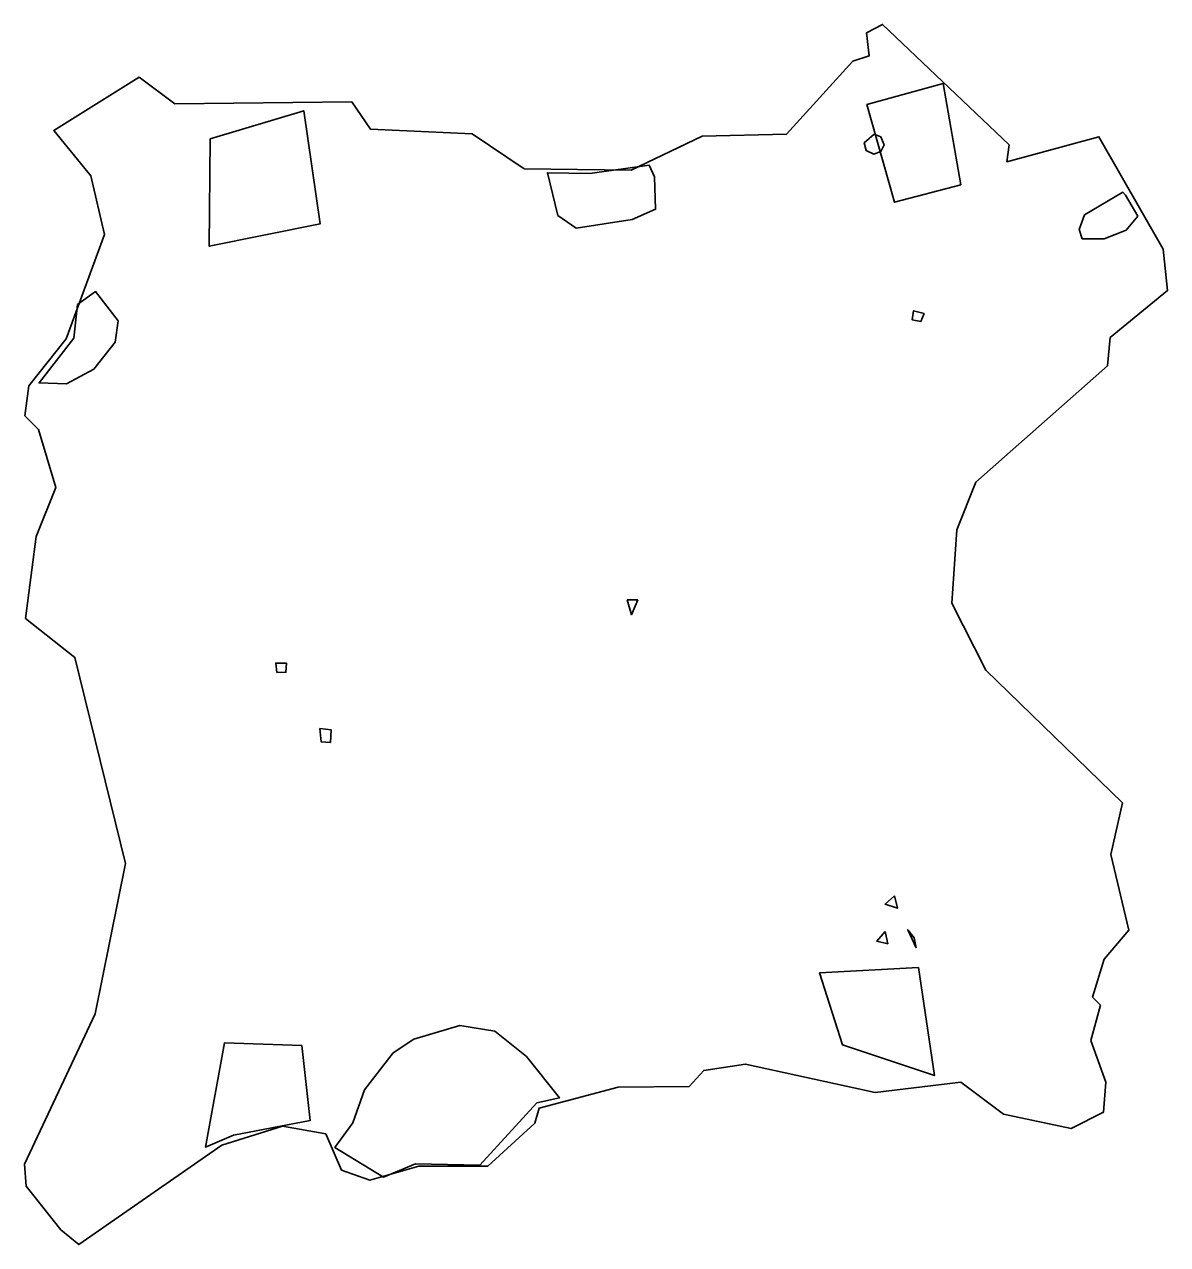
# Model space of a CAD drawing. Extents: x 9 to 8226, y -8774 to 0.
import ezdxf

# ---------------------------------------------------------------- set-up
doc = ezdxf.new("R2010")
doc.units = 0
doc.linetypes.add('Solid', pattern=[0])
for name, color, linetype in [('zone_0_q1', 7, 'Continuous'), ('zone_1_q1', 7, 'Continuous'), ('zone_2_q1', 7, 'Continuous'), ('zone_3_q1', 7, 'Continuous')]:
    doc.layers.add(name, color=color, linetype=linetype)

msp = doc.modelspace()

# ---------------------------------------------------------------- linework, layer by layer
at = {"color": 0, "linetype": 'Solid', "lineweight": 35}
for points in [[(835, -379), (1091, -571), (2362, -557), (2496, -753), (3228, -788), (3600, -1039), (4370, -1048), (4881, -804), (5487, -790), (5964, -264), (6080, -226), (6062, -61), (6178, 0), (7087, -865), (7070, -988), (7733, -808), (8194, -1615), (8226, -1914), (7814, -2252), (7793, -2456), (6847, -3291), (6710, -3635), (6676, -4162), (6919, -4644), (7903, -5598), (7818, -5968), (7948, -6514), (7770, -6721), (7687, -6996), (7743, -7052), (7675, -7307), (7782, -7606), (7765, -7822), (7533, -7939), (7046, -7835), (6739, -7607), (6124, -7680), (5193, -7476), (4892, -7521), (4786, -7637), (4276, -7642), (3709, -7792), (3679, -7902), (3339, -8210), (2844, -8210), (2491, -8311), (2289, -8238), (2175, -7977), (1863, -7923), (1429, -8058), (401, -8774), (271, -8667), (21, -8353), (9, -8195), (518, -7114), (735, -6033), (372, -4552), (16, -4271), (94, -3683), (235, -3331), (111, -2914), (13, -2814), (40, -2598), (310, -2261), (585, -1511), (486, -1088), (220, -764), (835, -379)], [(6166, -809), (6188, -866), (6166, -914), (6114, -934), (6059, -907), (6044, -852), (6116, -789), (6166, -809)], [(4539, -1095), (4546, -1329), (4378, -1403), (3976, -1466), (3842, -1373), (3768, -1067), (4074, -1072), (4500, -1013), (4539, -1095)], [(8011, -1379), (7928, -1480), (7770, -1543), (7613, -1541), (7591, -1474), (7629, -1370), (7905, -1207), (7924, -1227), (8011, -1379)], [(390, -2014), (521, -1921), (682, -2131), (662, -2286), (509, -2479), (311, -2584), (115, -2578), (365, -2255), (390, -2014)], [(6477, -2079), (6453, -2137), (6389, -2124), (6400, -2059), (6477, -2079)], [(4418, -4137), (4373, -4245), (4342, -4138), (4418, -4137)], [(1894, -4593), (1889, -4658), (1824, -4660), (1815, -4593), (1894, -4593)], [(2209, -5163), (2142, -5158), (2133, -5064), (2215, -5073), (2209, -5163)], [(6264, -6267), (6284, -6356), (6195, -6326), (6264, -6267)], [(6195, -6523), (6215, -6611), (6136, -6592), (6195, -6523)], [(6419, -6640), (6358, -6510), (6405, -6569), (6419, -6640)], [(2369, -7899), (2453, -7662), (2660, -7394), (2808, -7296), (3138, -7198), (3390, -7240), (3618, -7422), (3855, -7719), (3693, -7755), (3282, -8203), (2819, -8193), (2591, -8289), (2241, -8076), (2369, -7899)]]:
    msp.add_lwpolyline(points, close=True, dxfattribs=at)
at = {"layer": 'zone_0_q1', "color": 40, "linetype": 'Solid', "lineweight": 35}
msp.add_lwpolyline([(1345, -824), (2017, -621), (2136, -1434), (1337, -1595), (1345, -824)], close=True, dxfattribs=at)
at = {"layer": 'zone_1_q1', "color": 40, "linetype": 'Solid', "lineweight": 35}
msp.add_lwpolyline([(2004, -7342), (2062, -7882), (1512, -7988), (1310, -8073), (1448, -7322), (2004, -7342)], close=True, dxfattribs=at)
at = {"layer": 'zone_2_q1', "color": 40, "linetype": 'Solid', "lineweight": 35}
msp.add_lwpolyline([(6435, -6781), (6550, -7559), (5889, -7338), (5724, -6821), (6435, -6781)], close=True, dxfattribs=at)
at = {"layer": 'zone_3_q1', "color": 40, "linetype": 'Solid', "lineweight": 35}
msp.add_lwpolyline([(6612, -425), (6739, -1153), (6264, -1279), (6065, -577), (6612, -425)], close=True, dxfattribs=at)

doc.saveas('drawing.dxf')
